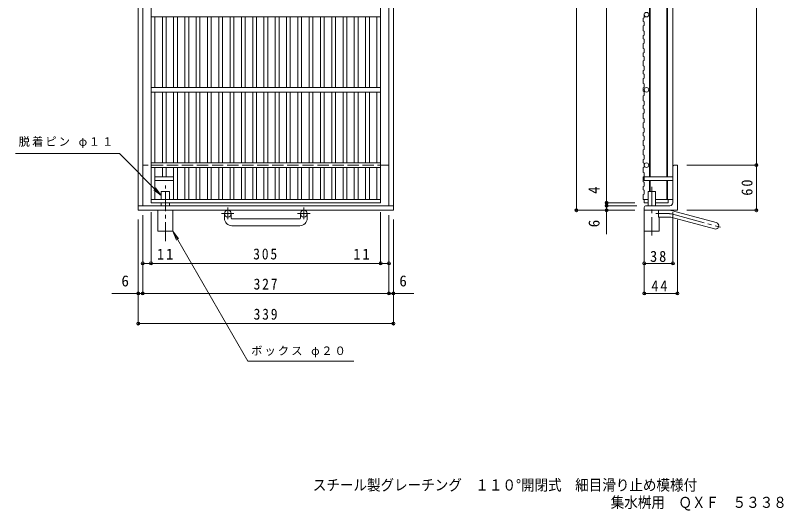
# Model space of a CAD drawing. Units: millimetres, scale not verified. Extents: x -865 to 882, y -688 to 590.
# Drawn here: x -818 to 202, y -688 to -30 of the extents above; entities that cross this region are included whole.
import ezdxf
from ezdxf.enums import TextEntityAlignment as Align

# ---------------------------------------------------------------- set-up
doc = ezdxf.new("R2010")
doc.units = ezdxf.units.MM
doc.header["$LTSCALE"] = 5
doc.header["$PDMODE"] = 32
doc.header["$PDSIZE"] = 4
for name, pattern in [('CHAIN1', [8, 5, -1, 1, -1]), ('CHAIN2', [12, 9, -1, 1, -1]), ('DASHED3', [4, 3, -1])]:
    doc.linetypes.add(name, pattern=pattern)
for name, color, linetype, lineweight in [('1-1_1-1ﾚｲﾔ', 2, 'Continuous', 9), ('1-2_1-2ﾚｲﾔ', 3, 'Continuous', 9), ('1-4_1-4ﾚｲﾔ', 7, 'Continuous', 9), ('1-5_1-5ﾚｲﾔ', 7, 'Continuous', 9), ('1-9', 4, 'Continuous', 9), ('F-5_F-5ﾚｲﾔ', 7, 'Continuous', 9)]:
    doc.layers.add(name, color=color, linetype=linetype, lineweight=lineweight)
doc.styles.add('ＭＳ ゴシック', font='')
doc.styles.get('ＭＳ ゴシック').set_extended_font_data('MS Gothic')

msp = doc.modelspace()

# ---------------------------------------------------------------- linework, layer by layer
at = {"layer": '1-1_1-1ﾚｲﾔ'}
for p, q in [((-655.159, -288.639), (-655.159, 331.36)), ((-316.158, -288.639), (-316.158, 331.36)), ((-649.158, -282.639), (-649.158, 325.36)), ((-322.158, -282.639), (-322.158, 325.36)), ((55.027, -278.641), (55.027, -231.141)), ((57.527, -228.641), (61.027, -228.641)), ((61.027, -288.641), (61.027, -228.641)), ((-316.158, -282.639), (-655.159, -282.639)), ((17.027, -285.141), (17.027, -288.641)), ((51.027, -282.641), (19.527, -282.641)), ((-316.158, -288.639), (-655.159, -288.639)), ((-540.658, -299.241), (-540.658, -293.14)), ((-531.659, -299.241), (-531.659, -293.14)), ((-439.659, -299.241), (-439.659, -293.14)), ((-430.658, -299.241), (-430.658, -293.14)), ((61.027, -288.641), (17.027, -288.641)), ((36.027, -288.641), (36.027, -297.641)), ((54.501, -289.254), (112.692, -304.846)), ((-530.658, -300.241), (-440.659, -300.241)), ((49.842, -297.641), (36.027, -297.641)), ((52.171, -297.947), (110.362, -313.54)), ((-440.659, -309.24), (-530.658, -309.24))]:
    msp.add_line(p, q, dxfattribs=at)
at = {"layer": '1-1_1-1ﾚｲﾔ', "linetype": 'DASHED3'}
msp.add_line((-322.158, -228.64), (-649.158, -228.64), dxfattribs=at)
at = {"layer": '1-1_1-1ﾚｲﾔ', "linetype": 'CHAIN1'}
for p, q in [((-536.159, -285.033), (-536.159, -300.63)), ((-435.158, -285.033), (-435.158, -300.63)), ((-527.996, -293.14), (-544.403, -293.14)), ((-426.996, -293.14), (-443.402, -293.14))]:
    msp.add_line(p, q, dxfattribs=at)
at = {"layer": '1-1_1-1ﾚｲﾔ', "linetype": 'CHAIN2'}
for p, q in [((49.842, -293.141), (32.222, -293.141)), ((53.336, -293.601), (118.503, -311.062))]:
    msp.add_line(p, q, dxfattribs=at)
at = {"layer": '1-1_1-1ﾚｲﾔ'}
for centre in [(-536.159, -293.14), (-435.159, -293.14)]:
    msp.add_circle(centre, 4.5, dxfattribs=at)
for centre, radius, start, end in [((57.527, -231.141), 2.5, 90, 180), ((19.527, -285.141), 2.5, 90, 180), ((51.027, -278.641), 4, 270, 0), ((49.842, -306.641), 18, 74.99998, 89.99998), ((-530.658, -299.241), 10, 180, 270), ((-530.658, -299.241), 1, 180, 270), ((-440.659, -299.241), 10, 270, 0), ((-440.659, -299.241), 1, 270, 0), ((49.842, -306.641), 9, 74.99998, 90), ((111.527, -309.193), 4.5, 255.00008, 74.99986)]:
    msp.add_arc(centre, radius, start, end, dxfattribs=at)
at = {"layer": '1-1_1-1ﾚｲﾔ', "linetype": 'CHAIN2'}
msp.add_arc((49.842, -306.641), 13.5, 75.00005, 90, dxfattribs=at)
at = {"layer": '1-2_1-2ﾚｲﾔ'}
for p, q in [((-333.158, -278.64), (-333.158, 321.36)), ((55.027, 316.86), (55.027, -274.141)), ((24.027, 286.86), (24.027, -244.141)), ((25.027, 286.86), (25.027, -244.141)), ((47.027, 286.86), (47.027, -244.141)), ((48.027, 286.86), (48.027, -244.141)), ((-638.158, 74.36), (-638.158, -278.64)), ((17.027, -27.564), (17.027, -32.678)), ((-333.158, -31.64), (-638.158, -31.64)), ((-633.158, -125.64), (-633.158, -31.64)), ((-623.158, -125.64), (-623.158, -31.64)), ((-618.158, -125.64), (-618.158, -31.64)), ((-608.158, -125.64), (-608.158, -31.64)), ((-603.158, -125.64), (-603.158, -31.64)), ((-593.158, -125.64), (-593.158, -31.64)), ((-588.158, -125.64), (-588.158, -31.64)), ((-578.158, -125.64), (-578.158, -31.64)), ((-573.158, -125.64), (-573.158, -31.64)), ((-563.158, -125.64), (-563.158, -31.64)), ((-558.158, -125.64), (-558.158, -31.64)), ((-548.158, -125.64), (-548.158, -31.64)), ((-543.158, -125.64), (-543.158, -31.64)), ((-533.158, -125.64), (-533.158, -31.64)), ((-528.158, -125.64), (-528.158, -31.64)), ((-518.158, -125.64), (-518.158, -31.64)), ((-513.158, -125.64), (-513.158, -31.64)), ((-503.158, -125.64), (-503.158, -31.64)), ((-498.158, -125.64), (-498.158, -31.64)), ((-488.158, -125.64), (-488.158, -31.64)), ((-483.158, -125.64), (-483.158, -31.64)), ((-473.158, -125.64), (-473.158, -31.64)), ((-468.158, -125.64), (-468.158, -31.64)), ((-458.158, -125.64), (-458.158, -31.64)), ((-453.158, -125.64), (-453.158, -31.64)), ((-443.158, -125.64), (-443.158, -31.64)), ((-438.158, -125.64), (-438.158, -31.64)), ((-428.158, -125.64), (-428.158, -31.64)), ((-423.158, -125.64), (-423.158, -31.64)), ((-413.158, -125.64), (-413.158, -31.64)), ((-408.158, -125.64), (-408.158, -31.64)), ((-398.158, -125.64), (-398.158, -31.64)), ((-393.158, -125.64), (-393.158, -31.64)), ((-383.158, -125.64), (-383.158, -31.64)), ((-378.158, -125.64), (-378.158, -31.64)), ((-368.158, -125.64), (-368.158, -31.64)), ((-363.158, -125.64), (-363.158, -31.64)), ((-353.158, -125.64), (-353.158, -31.64)), ((-348.158, -125.64), (-348.158, -31.64)), ((-338.158, -125.64), (-338.158, -31.64)), ((15.527, -33.189), (17.027, -32.678)), ((17.027, -38.108), (17.027, -43.221)), ((15.527, -43.732), (17.027, -43.221)), ((17.027, -50.791), (17.027, -55.904)), ((15.527, -56.415), (17.027, -55.904)), ((15.527, -66.958), (17.027, -66.447)), ((17.027, -61.334), (17.027, -66.447)), ((15.527, -79.642), (17.027, -79.13)), ((17.027, -74.017), (17.027, -79.13)), ((15.527, -90.185), (17.027, -89.673)), ((17.027, -84.56), (17.027, -89.673)), ((17.027, -97.243), (17.027, -102.356)), ((15.527, -102.868), (17.027, -102.356)), ((17.027, -107.787), (17.027, -112.9)), ((15.527, -113.411), (17.027, -112.9)), ((17.027, -120.47), (17.027, -125.583)), ((-333.158, -125.64), (-638.158, -125.64)), ((-333.158, -131.64), (-638.158, -131.64)), ((-633.158, -225.64), (-633.158, -131.64)), ((-623.158, -225.64), (-623.158, -131.64)), ((-618.158, -225.64), (-618.158, -131.64)), ((-608.158, -225.64), (-608.158, -131.64)), ((-603.158, -225.64), (-603.158, -131.64)), ((-593.158, -225.64), (-593.158, -131.64)), ((-588.158, -225.64), (-588.158, -131.64)), ((-578.158, -225.64), (-578.158, -131.64)), ((-573.158, -225.64), (-573.158, -131.64)), ((-563.158, -225.64), (-563.158, -131.64)), ((-558.158, -225.64), (-558.158, -131.64)), ((-548.158, -225.64), (-548.158, -131.64)), ((-543.158, -225.64), (-543.158, -131.64)), ((-533.158, -225.64), (-533.158, -131.64)), ((-528.158, -225.64), (-528.158, -131.64)), ((-518.158, -225.64), (-518.158, -131.64)), ((-513.158, -225.64), (-513.158, -131.64)), ((-503.158, -225.64), (-503.158, -131.64)), ((-498.158, -225.64), (-498.158, -131.64)), ((-488.158, -225.64), (-488.158, -131.64)), ((-483.158, -225.64), (-483.158, -131.64)), ((-473.158, -225.64), (-473.158, -131.64)), ((-468.158, -225.64), (-468.158, -131.64)), ((-458.158, -225.64), (-458.158, -131.64)), ((-453.158, -225.64), (-453.158, -131.64)), ((-443.158, -225.64), (-443.158, -131.64)), ((-438.158, -225.64), (-438.158, -131.64)), ((-428.158, -225.64), (-428.158, -131.64)), ((-423.158, -225.64), (-423.158, -131.64)), ((-413.158, -225.64), (-413.158, -131.64)), ((-408.158, -225.64), (-408.158, -131.64)), ((-398.158, -225.64), (-398.158, -131.64)), ((-393.158, -225.64), (-393.158, -131.64)), ((-383.158, -225.64), (-383.158, -131.64)), ((-378.158, -225.64), (-378.158, -131.64)), ((-368.158, -225.64), (-368.158, -131.64)), ((-363.158, -225.64), (-363.158, -131.64)), ((-353.158, -225.64), (-353.158, -131.64)), ((-348.158, -225.64), (-348.158, -131.64)), ((-338.158, -225.64), (-338.158, -131.64)), ((15.527, -126.094), (17.027, -125.583)), ((17.027, -131.013), (17.027, -136.126)), ((15.527, -136.637), (17.027, -136.126)), ((15.527, -149.32), (17.027, -148.809)), ((17.027, -143.696), (17.027, -148.809)), ((15.527, -159.863), (17.027, -159.352)), ((17.027, -154.239), (17.027, -159.352)), ((15.527, -172.547), (17.027, -172.035)), ((15.527, -172.547), (15.527, -179.094)), ((17.027, -166.922), (17.027, -172.035)), ((15.527, -179.094), (17.027, -179.605)), ((17.027, -179.605), (17.027, -184.718)), ((15.527, -185.23), (17.027, -184.718)), ((17.027, -190.149), (17.027, -195.262)), ((15.527, -195.773), (17.027, -195.262)), ((17.027, -202.832), (17.027, -207.945)), ((15.527, -208.456), (17.027, -207.945)), ((15.527, -221.139), (17.027, -220.628)), ((17.027, -215.515), (17.027, -220.628)), ((-333.158, -225.64), (-638.158, -225.64)), ((-333.158, -231.64), (-638.158, -231.64)), ((-633.158, -274.14), (-633.158, -231.64)), ((-623.158, -244.14), (-623.158, -231.64)), ((-618.158, -244.14), (-618.158, -231.64)), ((-608.158, -274.14), (-608.158, -231.64)), ((-603.158, -274.14), (-603.158, -231.64)), ((-593.158, -274.14), (-593.158, -231.64)), ((-588.158, -274.14), (-588.158, -231.64)), ((-578.158, -274.14), (-578.158, -231.64)), ((-573.158, -274.14), (-573.158, -231.64)), ((-563.158, -274.14), (-563.158, -231.64)), ((-558.158, -274.14), (-558.158, -231.64)), ((-548.158, -274.14), (-548.158, -231.64)), ((-543.158, -274.14), (-543.158, -231.64)), ((-533.158, -274.14), (-533.158, -231.64)), ((-528.158, -274.14), (-528.158, -231.64)), ((-518.158, -274.14), (-518.158, -231.64)), ((-513.158, -274.14), (-513.158, -231.64)), ((-503.158, -274.14), (-503.158, -231.64)), ((-498.158, -274.14), (-498.158, -231.64)), ((-488.158, -274.14), (-488.158, -231.64)), ((-483.158, -274.14), (-483.158, -231.64)), ((-473.158, -274.14), (-473.158, -231.64)), ((-468.158, -274.14), (-468.158, -231.64)), ((-458.158, -274.14), (-458.158, -231.64)), ((-453.158, -274.14), (-453.158, -231.64)), ((-443.158, -274.14), (-443.158, -231.64)), ((-438.158, -274.14), (-438.158, -231.64)), ((-428.158, -274.14), (-428.158, -231.64)), ((-423.158, -274.14), (-423.158, -231.64)), ((-413.158, -274.14), (-413.158, -231.64)), ((-408.158, -274.14), (-408.158, -231.64)), ((-398.158, -274.14), (-398.158, -231.64)), ((-393.158, -274.14), (-393.158, -231.64)), ((-383.158, -274.14), (-383.158, -231.64)), ((-378.158, -274.14), (-378.158, -231.64)), ((-368.158, -274.14), (-368.158, -231.64)), ((-363.158, -274.14), (-363.158, -231.64)), ((-353.158, -274.14), (-353.158, -231.64)), ((-348.158, -274.14), (-348.158, -231.64)), ((-338.158, -274.14), (-338.158, -231.64)), ((15.527, -231.682), (17.027, -231.171)), ((17.027, -226.058), (17.027, -231.171)), ((15.527, -244.366), (17.027, -243.854)), ((17.027, -238.741), (17.027, -243.854)), ((17.027, -251.424), (17.027, -256.537)), ((24.027, -249.141), (24.027, -263.641)), ((25.027, -249.141), (25.027, -263.641)), ((47.027, -249.141), (47.027, -274.141)), ((48.027, -249.141), (48.027, -274.141)), ((15.527, -257.049), (17.027, -256.537)), ((17.027, -261.967), (17.027, -267.081)), ((-333.158, -274.14), (-638.158, -274.14)), ((15.527, -267.592), (17.027, -267.081)), ((15.527, -267.592), (15.527, -274.139)), ((15.527, -274.141), (22.027, -274.141)), ((32.027, -274.141), (55.027, -274.141)), ((49.027, -274.141), (49.027, -278.641)), ((-333.158, -278.64), (-638.158, -278.64)), ((32.027, -278.641), (49.027, -278.641))]:
    msp.add_line(p, q, dxfattribs=at)
for points in [[(15.527, -33.189), (15.527, -37.596), (17.027, -38.108)], [(15.527, -43.732), (15.527, -50.279), (17.027, -50.791)], [(15.527, -56.415), (15.527, -60.823), (17.027, -61.334)], [(15.527, -66.958), (15.527, -73.506), (17.027, -74.017)], [(15.527, -79.642), (15.527, -84.049), (17.027, -84.56)], [(15.527, -90.185), (15.527, -96.732), (17.027, -97.243)], [(15.527, -102.868), (15.527, -107.275), (17.027, -107.787)], [(15.527, -113.411), (15.527, -119.958), (17.027, -120.47)], [(15.527, -126.094), (15.527, -130.502), (17.027, -131.013)], [(15.527, -136.637), (15.527, -143.184), (17.027, -143.696)], [(15.527, -149.32), (15.527, -153.728), (17.027, -154.239)], [(15.527, -159.863), (15.527, -166.411), (17.027, -166.922)], [(15.527, -185.23), (15.527, -189.637), (17.027, -190.149)], [(15.527, -195.773), (15.527, -202.32), (17.027, -202.832)], [(15.527, -208.456), (15.527, -215.003), (17.027, -215.515)], [(15.527, -221.139), (15.527, -225.547), (17.027, -226.058)], [(15.527, -231.682), (15.527, -238.23), (17.027, -238.741)], [(15.527, -244.366), (15.527, -250.913), (17.027, -251.424)], [(15.527, -257.049), (15.527, -261.456), (17.027, -261.967)], [(17.027, -274.141), (17.027, -278.641), (22.027, -278.641)]]:
    msp.add_lwpolyline(points, dxfattribs=at)
for centre in [(20.027, -28.64), (20.027, -128.64), (20.027, -228.64)]:
    msp.add_circle(centre, 3, dxfattribs=at)
at = {"layer": '1-4_1-4ﾚｲﾔ'}
for p, q in [((-32.973, -320.195), (-32.973, 364.483)), ((-72.973, -288.641), (-72.973, 331.36)), ((166.027, -288.641), (166.027, 331.36)), ((73.527, -228.641), (167.527, -228.641)), ((4.527, -278.641), (-34.473, -278.641)), ((7.027, -282.641), (-34.473, -282.641)), ((-649.158, -295.139), (-649.158, -400.74)), ((-638.158, -291.14), (-638.158, -360.74)), ((-333.158, -291.14), (-333.158, -360.74)), ((-322.158, -295.139), (-322.158, -400.74)), ((4.527, -288.641), (-74.473, -288.641)), ((55.027, -291.141), (55.027, -360.74)), ((73.527, -288.641), (167.527, -288.641)), ((-655.159, -301.139), (-655.159, -440.74)), ((-316.158, -301.139), (-316.158, -440.74)), ((17.027, -301.141), (17.027, -400.74)), ((61.027, -301.141), (61.027, -400.74)), ((-649.158, -359.24), (-322.158, -359.24)), ((17.027, -359.24), (55.027, -359.24)), ((-690.146, -399.24), (-289.162, -399.24)), ((17.027, -399.24), (61.027, -399.24)), ((-655.159, -439.24), (-316.158, -439.24))]:
    msp.add_line(p, q, dxfattribs=at)
for p in [(166.027, -228.641), (-32.973, -278.641), (-32.973, -282.641), (-72.973, -288.641), (-32.973, -288.641), (166.027, -288.641), (-649.158, -359.24), (-638.158, -359.24), (-333.158, -359.24), (-322.158, -359.24), (17.027, -359.24), (55.027, -359.24), (-655.159, -399.24), (-649.158, -399.24), (-322.158, -399.24), (-316.158, -399.24), (17.027, -399.24), (61.027, -399.24), (-655.159, -439.24), (-316.158, -439.24)]:
    msp.add_point(p, dxfattribs=at)
at = {"layer": '1-5_1-5ﾚｲﾔ'}
for p, q in [((-680.159, -213.39), (-818.413, -213.39)), ((-624.659, -268.89), (-680.159, -213.39)), ((-624.659, -268.89), (-634.576, -261.281)), ((-624.659, -268.89), (-632.268, -258.973)), ((-609.158, -316.641), (-509.508, -489.24)), ((-609.158, -316.641), (-604.375, -328.189)), ((-609.158, -316.641), (-601.549, -326.557)), ((-509.508, -489.24), (-368.561, -489.24))]:
    msp.add_line(p, q, dxfattribs=at)
at = {"layer": '1-9'}
for p, q in [((-633.158, -244.14), (-608.158, -244.14)), ((17.027, -244.141), (55.027, -244.141)), ((-633.158, -249.14), (-608.158, -249.14)), ((-613.659, -263.64), (-624.659, -263.64)), ((-624.659, -274.14), (-624.659, -263.64)), ((-613.659, -274.14), (-613.659, -263.64)), ((32.027, -263.641), (22.027, -263.641)), ((22.027, -282.641), (22.027, -263.641)), ((32.027, -282.641), (32.027, -263.641)), ((-624.659, -282.64), (-624.659, -278.64)), ((-613.659, -282.64), (-613.659, -278.64)), ((-629.158, -288.64), (-629.158, -316.641)), ((-609.158, -288.64), (-609.158, -316.641)), ((37.027, -297.641), (37.027, -316.641)), ((-609.158, -316.641), (-629.158, -316.641))]:
    msp.add_line(p, q, dxfattribs=at)
at = {"layer": '1-9', "linetype": 'CHAIN1'}
for p, q in [((-619.159, -329.668), (-619.159, -255.744)), ((27.027, -257.71), (27.027, -322.073))]:
    msp.add_line(p, q, dxfattribs=at)
at = {"layer": '1-9'}
for points in [[(17.027, -244.141), (17.027, -249.141), (55.027, -249.141)], [(17.027, -288.641), (17.027, -316.641), (37.027, -316.641)]]:
    msp.add_lwpolyline(points, dxfattribs=at)

# ---------------------------------------------------------------- texts
at = {"layer": '1-4_1-4ﾚｲﾔ', "color": 2, "style": 'ＭＳ ゴシック'}
for s, p in [('4', (-37.973, -266.945)), ('6', (-37.973, -311.32))]:
    msp.add_text(s, height=14.66, rotation=90, dxfattribs=at).set_placement(p, align=Align.BOTTOM_LEFT)
for p in [(-677.505, -394.24), (-308.312, -394.24)]:
    msp.add_text('6', height=14.66, dxfattribs=at).set_placement(p, align=Align.BOTTOM_LEFT)
at = {"layer": '1-4_1-4ﾚｲﾔ', "color": 2, "insert": (161.027, -269.266), "char_height": 14.66, "attachment_point": 7, "rotation": 90, "style": 'ＭＳ ゴシック'}
msp.add_mtext('\\T1.27;\\W0.95;60', dxfattribs=at)
at = {"layer": '1-4_1-4ﾚｲﾔ', "color": 2, "char_height": 14.66, "attachment_point": 7, "style": 'ＭＳ ゴシック'}
for s, insert in [('\\T1.27;\\W0.95;11', (-630.208, -354.24)), ('\\T1.27;\\W0.9;305', (-502.408, -354.24)), ('\\T1.27;\\W0.95;11', (-369.379, -354.24)), ('\\T1.27;\\W0.95;38', (24.778, -357.454)), ('\\T1.27;\\W0.9;327', (-501.908, -394.24)), ('\\T1.27;\\W0.95;44', (26.375, -396.57)), ('\\T1.27;\\W0.9;339', (-501.908, -434.24))]:
    msp.add_mtext(s, dxfattribs=dict(at, insert=insert))
at = {"layer": '1-5_1-5ﾚｲﾔ', "char_height": 11, "attachment_point": 7, "style": 'ＭＳ ゴシック'}
for s, insert in [('\\T1.18;脱着ピン\\~φ１１', (-813.995, -205.97)), ('\\T1.18;ボックス\\~φ２０', (-505.193, -484.001))]:
    msp.add_mtext(s, dxfattribs=dict(at, insert=insert))
at = {"layer": 'F-5_F-5ﾚｲﾔ', "color": 2, "style": 'ＭＳ ゴシック', "width": 0.9}
for s, p in [('スチール製グレーチング\u3000１１０°開閉式\u3000細目滑り止め模様付', (-423.256, -665.515)), ('集水桝用\u3000ＱＸＦ\u3000５３３８', (-27.495, -688.582))]:
    msp.add_text(s, height=14.66, dxfattribs=at).set_placement(p, align=Align.BOTTOM_LEFT)

doc.saveas('drawing.dxf')
